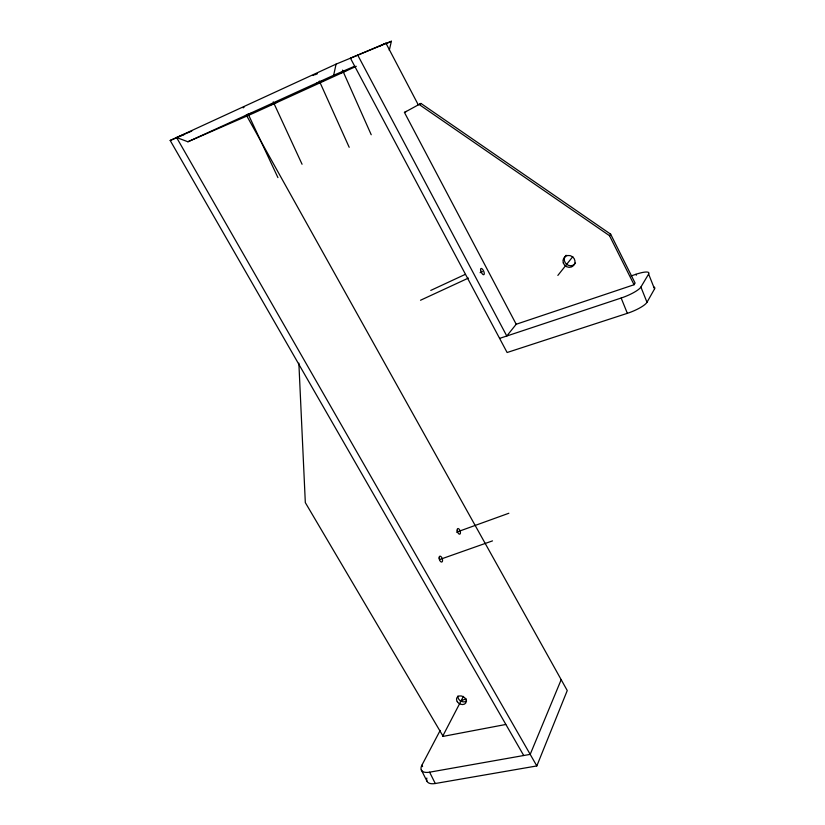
<?xml version="1.0" encoding="UTF-8"?>
<svg xmlns="http://www.w3.org/2000/svg" width="825" height="825" viewBox="0 0 825 825"><rect width="100%" height="100%" fill="white"/><g stroke="black" fill="none" stroke-linecap="round" stroke-linejoin="round"><path stroke-width="1.24" d="M191.761 131.093L176.581 137.517L187.904 141.766L333.661 75.261L336.074 64.123L391.401 41.25L389.276 50.284M426.834 778.047A14.716 7.126 -28.9 0 0 435.27 783.513L536.827 765.94L567.249 690.556L246.252 114.974M561.186 679.687L530.197 754.37L429.608 772.179A14.747 7.013 -28.8 0 1 421.884 765.229L440.21 730.383M442.633 736.333L463.403 696.382M418.254 104.806L385.945 43.189L350.429 58.183L507.117 352.512L627.351 313.325A17.758 4.146 -22.3 0 0 646.996 302.28L654.534 288.925L648.625 274.075A17.346 3.723 -22.3 0 0 635.951 274.292L631.104 275.942M499.599 338.394L621.153 298.031A17.82 3.95 -22.4 0 0 640.901 287.038L648.625 274.075M634.064 284.738L635.106 283.058L610.655 234.176L420.946 103.434L404.446 112.448L516.202 324.256L634.064 284.738L609.52 235.703L419.11 104.476L420.946 103.434M609.52 235.703L610.655 234.176M557.855 275.416L572.798 256.627M516.264 324.173L506.787 336.002L357.607 54.893M404.446 112.448L406.323 111.396M313.046 75.498L313.82 75.116L313.129 75.477M430.763 290.421L465.207 274.405M420.523 300.248L468.414 278.077M480.088 272.673L482.429 271.59M523.72 755.514L170.187 140.467L336.074 64.123M243.055 107.663L243.849 107.291M314.851 74.642L315.697 74.25M379.067 46.344L385.945 43.189M386.729 43.395L391.401 41.25M316.728 73.899L317.295 73.642L316.583 73.848M356.297 66.32L253.502 113.169L187.904 141.766M319.574 82.098L316.635 83.449L322.988 80.592L319.873 81.964M248.799 114.438L251.501 113.19L245.324 115.985L248.593 114.479M343.118 71.93C334.455 75.91 352.12 67.836 343.427 71.837M274.292 103.352C282.449 99.619 265.856 107.106 273.446 103.744M315.542 74.436L314.923 74.704M243.715 107.456L243.148 107.704M333.661 75.261L354.853 66.124M170.187 140.467L184.284 134.496M456.503 532.187L508.85 513.253M439.581 559.556L492.504 540.88M505.735 724.484L443.159 736.374L305.322 502.611L298.867 363.165M176.581 137.517L536.827 765.94M421.884 765.229L422.586 766.631M421.276 769.869L426.917 781.11M429.608 772.179L435.27 783.513M248.067 113.871L277.932 177.612M273.23 101.857L302.063 164.257M319.358 81.046L349.192 147.293M342.478 70.104L371.219 134.743M621.153 298.031L627.351 313.325M635.951 274.292L636.322 275.21M640.901 287.038L646.996 302.28M460.267 701.271A13.798 6.229 -27.2 0 1 466.3 698.919M466.579 700.951A5.167 4.001 30.2 0 1 460.762 701.013A5.167 4.001 30.2 0 1 457.947 695.929M653.575 286.894A17.294 3.919 -22.2 0 1 654.534 288.925M575.51 263.031A6.157 5.785 39.2 0 1 566.579 264.248A6.157 5.785 39.2 0 1 566.136 255.255M457.256 701.683A5.177 4.012 30.2 0 0 465.754 703.013A5.177 4.012 30.2 0 0 461.185 695.949A5.177 4.012 30.2 0 0 457.256 701.683M480.655 270.435A3.403 1.32 65.5 0 0 483.801 274.704A3.403 1.32 65.5 0 0 482.821 269.641A3.403 1.32 65.5 0 0 480.655 270.435M563.3 262.969A6.177 5.806 39.1 0 0 573.561 265.567A6.177 5.806 39.1 0 0 570.168 255.626A6.177 5.806 39.1 0 0 563.3 262.969M439.086 558.061A3.094 1.506 71 0 0 441.818 562.042A3.094 1.506 71 0 0 441.571 557.257A3.094 1.506 71 0 0 439.086 558.061M457.153 530.289A2.97 1.403 70.3 0 0 459.762 534.167A2.97 1.403 70.3 0 0 459.494 529.619A2.97 1.403 70.3 0 0 457.153 530.289"/></g></svg>
